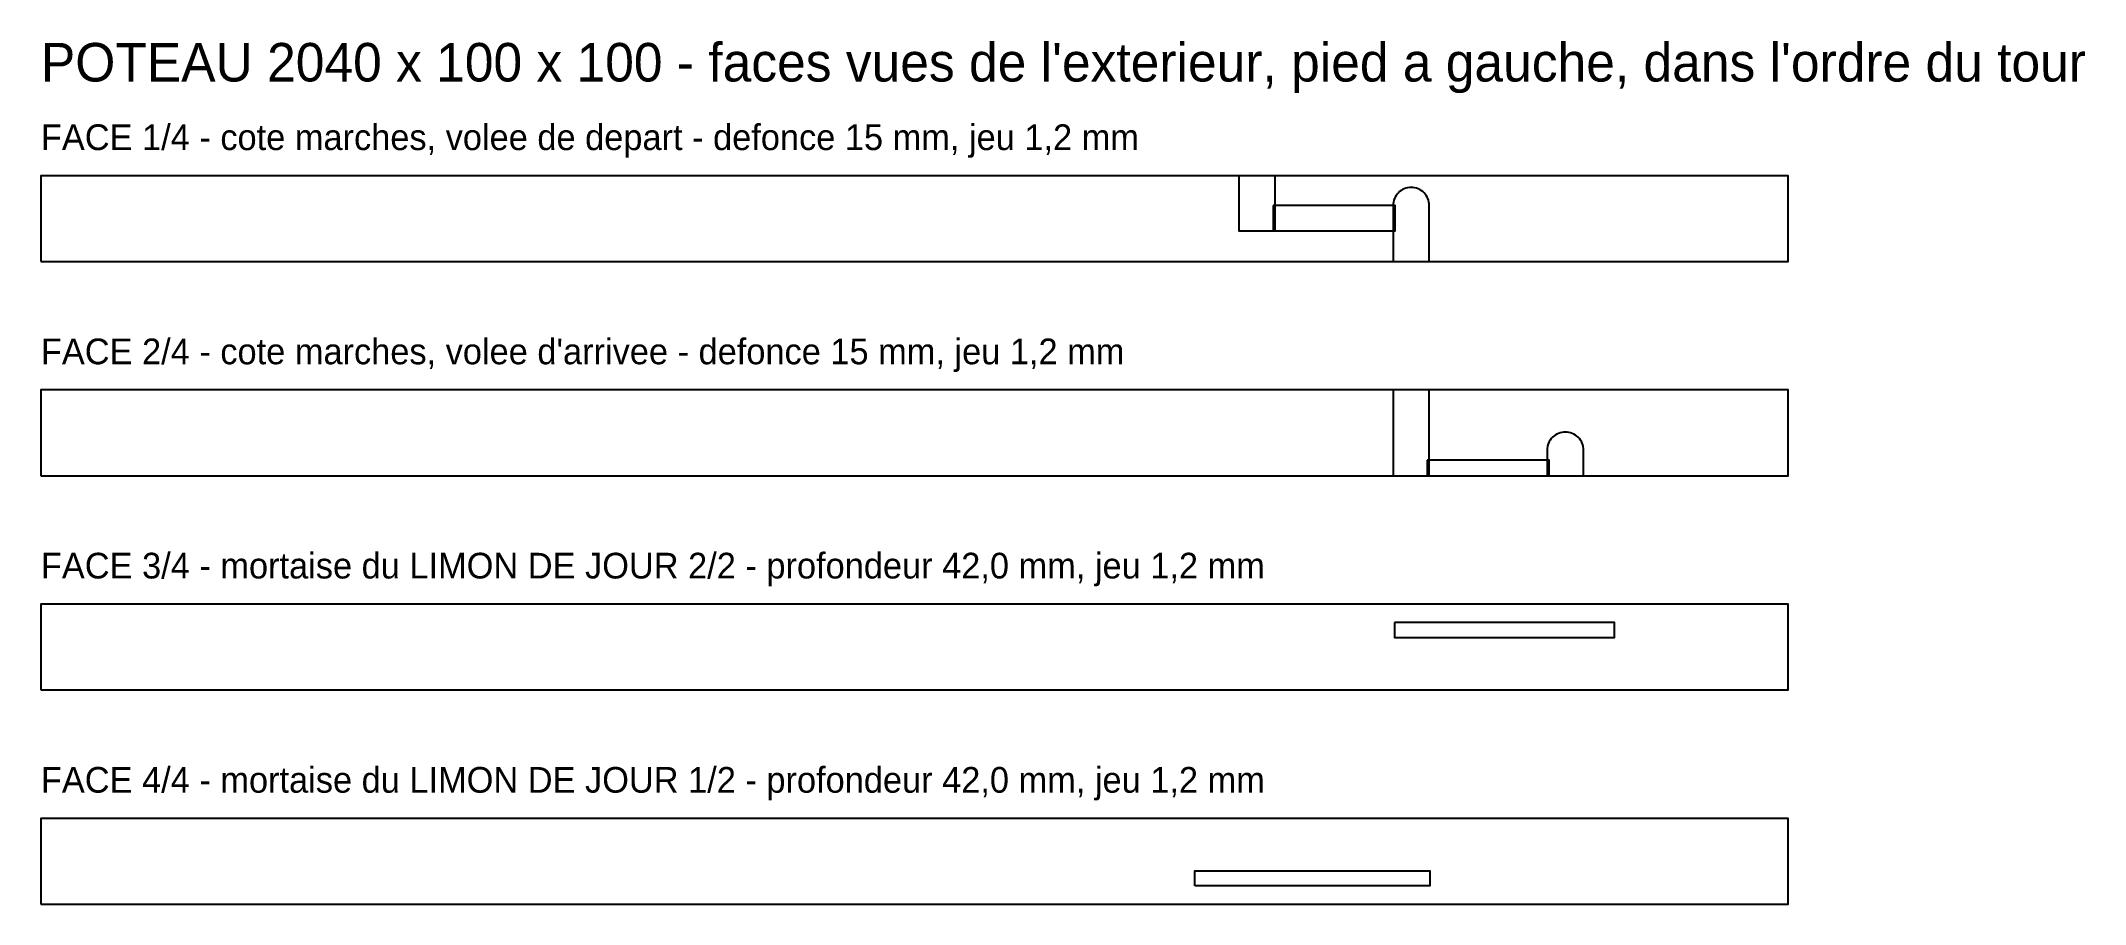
# Model space of a CAD drawing. Header units: millimetres. Extents: x 0 to 2387, y -750 to 257.
import ezdxf

# ---------------------------------------------------------------- set-up
doc = ezdxf.new("R2010")
doc.units = ezdxf.units.MM
for name, color, linetype in [('DECOUPE', 7, 'CONTINUOUS'), ('DEFONCE', 1, 'CONTINUOUS'), ('MORTAISE', 2, 'CONTINUOUS'), ('TEXTE', 3, 'CONTINUOUS')]:
    doc.layers.add(name, color=color, linetype=linetype)

msp = doc.modelspace()

# ---------------------------------------------------------------- linework, layer by layer
at = {"layer": 'DECOUPE'}
for points in [[(0, 0), (2040, 0), (2040, 100), (0, 100)], [(0, -250), (2040, -250), (2040, -150), (0, -150)], [(0, -500), (2040, -500), (2040, -400), (0, -400)], [(0, -750), (2040, -750), (2040, -650), (0, -650)]]:
    msp.add_lwpolyline(points, close=True, dxfattribs=at)
at = {"layer": 'DEFONCE'}
for points in [[(1398.8, 100), (1398.8, 35.649), (1441.2, 35.649), (1441.2, 100)], [(1438.8, 65.497), (1438.8, 35.649), (1581.2, 35.649), (1581.2, 65.497)], [(1578.8, -150), (1578.8, -250), (1621.2, -250), (1621.2, -150)], [(1618.8, -231.986), (1618.8, -250), (1761.2, -250), (1761.2, -231.986)]]:
    msp.add_lwpolyline(points, close=True, dxfattribs=at)
for points in [[(1578.8, 0), (1621.2, 0), (1621.2, 65.172, 0.414214), (1600, 86.372, 0.414214), (1578.8, 65.172)], [(1758.8, -250), (1801.2, -250), (1801.2, -220.237, 0.414214), (1780, -199.037, 0.414214), (1758.8, -220.237)]]:
    msp.add_lwpolyline(points, format="xyb", close=True, dxfattribs=at)
at = {"layer": 'MORTAISE'}
for points in [[(1580.693, -421.3), (1580.693, -438.7), (1837.266, -438.7), (1837.266, -421.3)], [(1347.241, -728.7), (1347.241, -711.3), (1621.815, -711.3), (1621.815, -728.7)]]:
    msp.add_lwpolyline(points, close=True, dxfattribs=at)

# ---------------------------------------------------------------- texts
at = {"layer": 'TEXTE'}
for s, height, p in [("POTEAU 2040 x 100 x 100 - faces vues de l'exterieur, pied a gauche, dans l'ordre du tour", 45, (0, 210)), ('FACE 1/4 - cote marches, volee de depart - defonce 15 mm, jeu 1,2 mm', 30, (0, 130)), ("FACE 2/4 - cote marches, volee d'arrivee - defonce 15 mm, jeu 1,2 mm", 30, (0, -120)), ('FACE 3/4 - mortaise du LIMON DE JOUR 2/2 - profondeur 42,0 mm, jeu 1,2 mm', 30, (0, -370)), ('FACE 4/4 - mortaise du LIMON DE JOUR 1/2 - profondeur 42,0 mm, jeu 1,2 mm', 30, (0, -620))]:
    msp.add_text(s, height=height, dxfattribs=at).set_placement(p)

doc.saveas('drawing.dxf')
